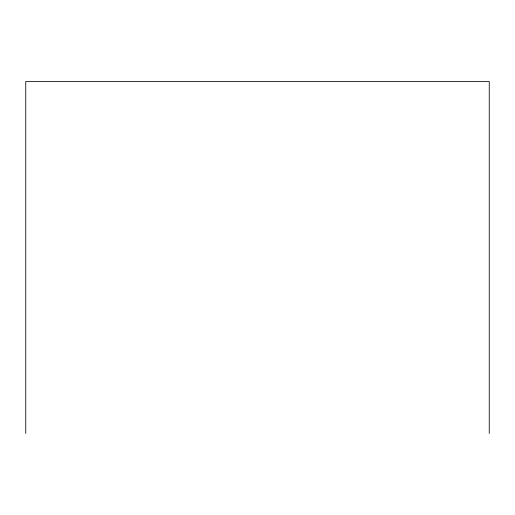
<?xml version="1.0" encoding="UTF-8"?>
<svg xmlns="http://www.w3.org/2000/svg" width="515" height="515" viewBox="0 0 515 515"><rect width="100%" height="100%" fill="white"/><g stroke="black" fill="none" stroke-linecap="round" stroke-linejoin="round"><path stroke-width="0.77" d="M489.25 433.488L489.25 81.512L25.75 81.512L25.75 433.488"/></g></svg>
